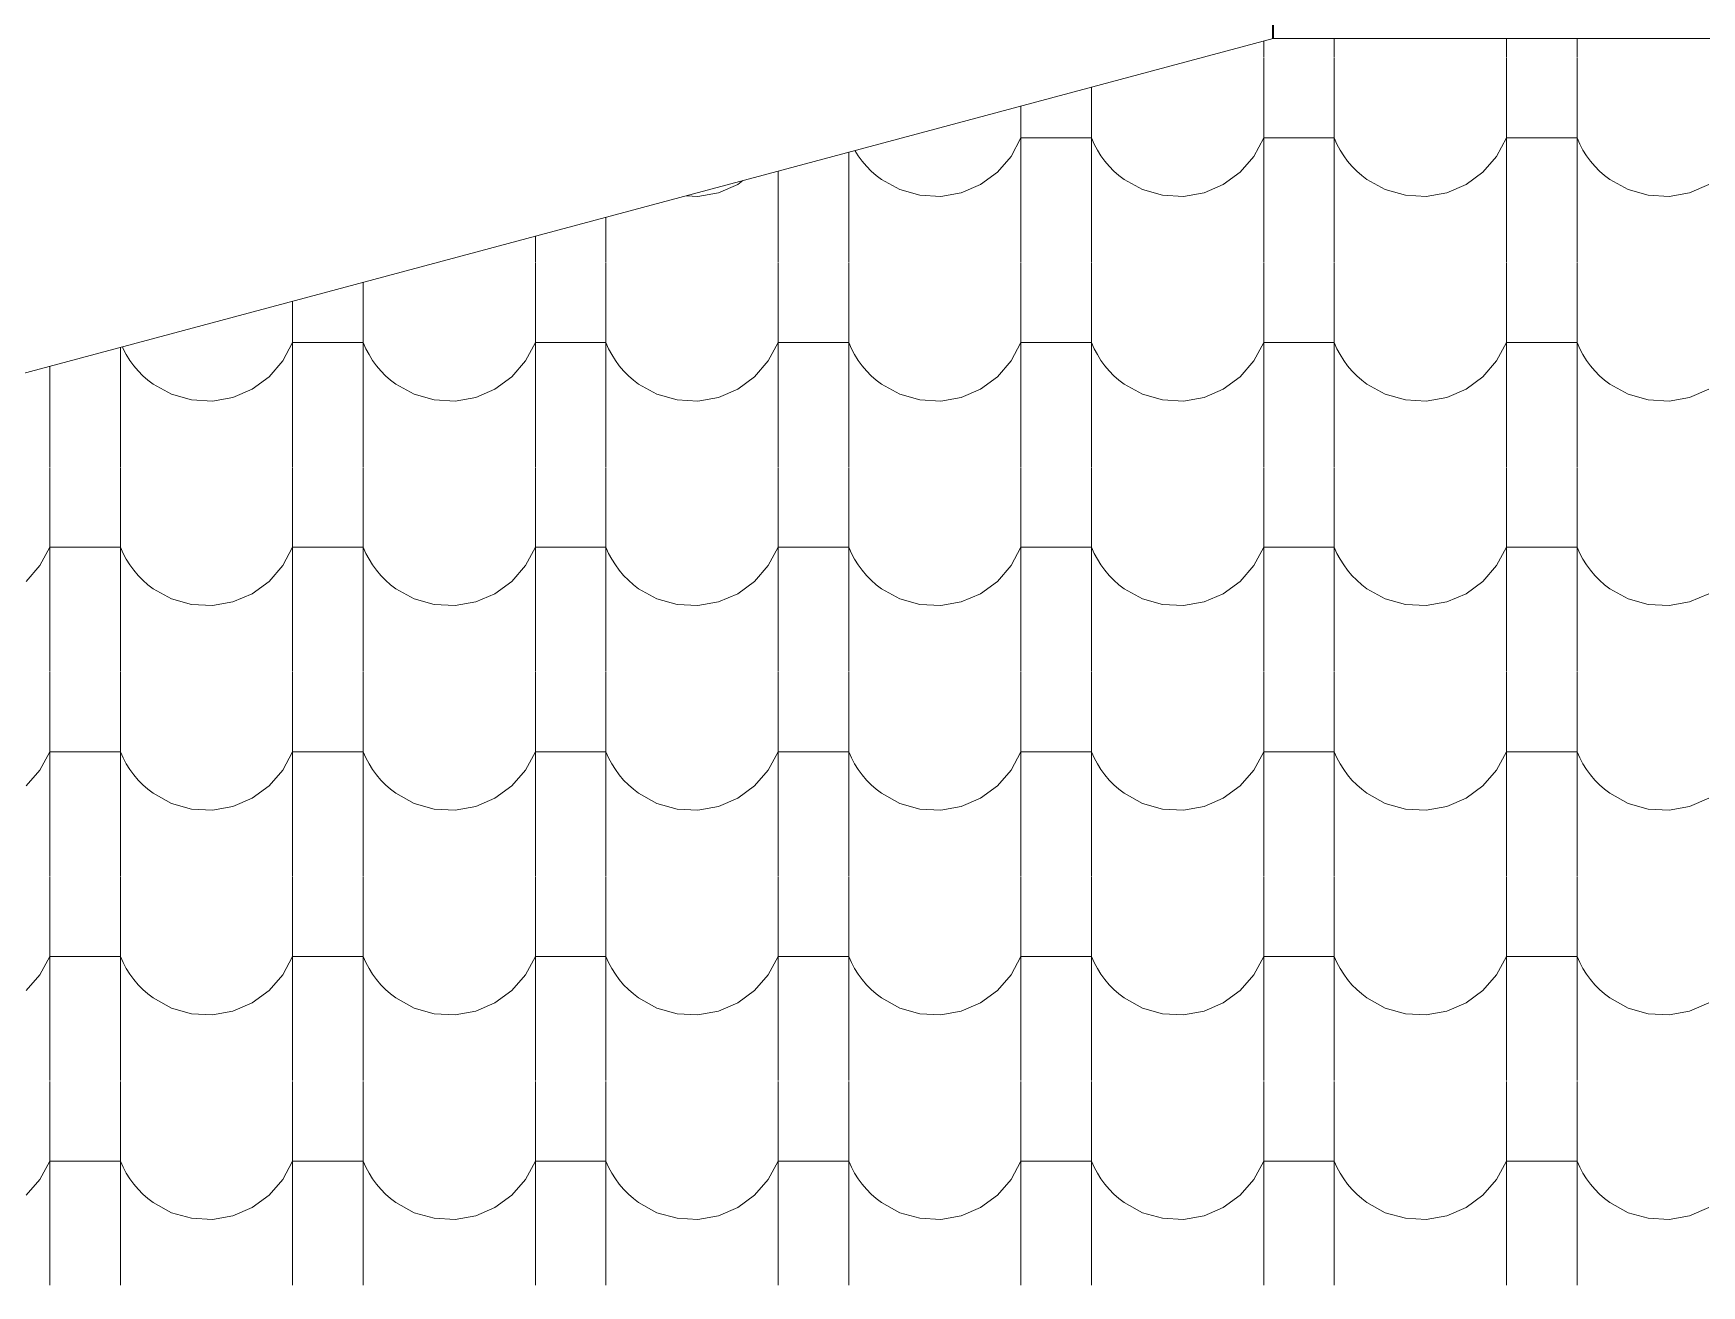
# Model space of a CAD drawing. Header units: millimetres. Extents: x 3554773 to 3850347, y -1853213 to -1653133.
# Drawn here: x 3586654 to 3591239, y -1692736 to -1689296 of the extents above; entities that cross this region are included whole.
import ezdxf

# ---------------------------------------------------------------- set-up
doc = ezdxf.new("R2010")
doc.units = ezdxf.units.MM
doc.header["$MEASUREMENT"] = 0
doc.set_wipeout_variables(frame=1)
doc.linetypes.add('Wipeout_Contour', pattern=[1000, 0, -1000])
doc.layers.add('Shell - Roof', color=7, linetype='Continuous')
doc.layers.add('Shell - Roof_Pen_No__72', color=7, linetype='Continuous', lineweight=20, true_color=0xbf8080)
doc.layers.add('Shell - Roof_Pen_No__92', color=7, linetype='Continuous', lineweight=13, true_color=0xbf8080)

# ---------------------------------------------------------------- blocks, each defined once
blk = doc.blocks.new('*X17', base_point=(2062354.7, -947561.6))
at = {"layer": 'Shell - Roof_Pen_No__72', "linetype": 'Continuous'}
for p, q in [((3675535.7, -1724560.4), (3675535.7, -1724571.6)), ((3675583.7, -1724558.6), (3675583.7, -1724571.6)), ((3675700.7, -1724558.6), (3675700.7, -1724571.6)), ((3675748.7, -1724558.6), (3675748.7, -1724571.6)), ((3675535.7, -1724572.1), (3675535.7, -1724710.6)), ((3675583.7, -1724572.1), (3675583.7, -1724710.6)), ((3675700.7, -1724572.1), (3675700.7, -1724710.6)), ((3675748.7, -1724572.1), (3675748.7, -1724710.6)), ((3675418.7, -1724591.7), (3675418.7, -1724710.6)), ((3675370.7, -1724604.6), (3675370.7, -1724710.6)), ((3675364, -1724638.7), (3675370.7, -1724626.2)), ((3675394.7, -1724626.2), (3675370.7, -1724626.2)), ((3675418.7, -1724626.2), (3675394.7, -1724626.2)), ((3675418.7, -1724626.2), (3675420.5, -1724630.4)), ((3675529, -1724638.7), (3675535.7, -1724626.2)), ((3675559.7, -1724626.2), (3675535.7, -1724626.2)), ((3675583.7, -1724626.2), (3675559.7, -1724626.2)), ((3675583.7, -1724626.2), (3675585.5, -1724630.4)), ((3675694, -1724638.7), (3675700.7, -1724626.2)), ((3675724.7, -1724626.2), (3675700.7, -1724626.2)), ((3675748.7, -1724626.2), (3675724.7, -1724626.2)), ((3675748.7, -1724626.2), (3675750.5, -1724630.4)), ((3675253.7, -1724635.9), (3675253.7, -1724710.6)), ((3675257.9, -1724634.8), (3675260.1, -1724638.3)), ((3675260.1, -1724638.3), (3675262.7, -1724641.9)), ((3675354.7, -1724649.4), (3675364, -1724638.7)), ((3675420.5, -1724630.4), (3675422.7, -1724634.4)), ((3675422.7, -1724634.4), (3675425.1, -1724638.3)), ((3675425.1, -1724638.3), (3675427.7, -1724641.9)), ((3675519.7, -1724649.4), (3675529, -1724638.7)), ((3675585.5, -1724630.4), (3675587.7, -1724634.4)), ((3675587.7, -1724634.4), (3675590.1, -1724638.3)), ((3675590.1, -1724638.3), (3675592.7, -1724641.9)), ((3675684.7, -1724649.4), (3675694, -1724638.7)), ((3675750.5, -1724630.4), (3675752.7, -1724634.4)), ((3675752.7, -1724634.4), (3675755.1, -1724638.3)), ((3675755.1, -1724638.3), (3675757.7, -1724641.9)), ((3675205.7, -1724648.8), (3675205.7, -1724710.6)), ((3675262.7, -1724641.9), (3675265.7, -1724645.4)), ((3675265.7, -1724645.4), (3675268.9, -1724648.7)), ((3675268.9, -1724648.7), (3675272.3, -1724651.7)), ((3675272.3, -1724651.7), (3675275.9, -1724654.4)), ((3675343.2, -1724657.8), (3675354.7, -1724649.4)), ((3675427.7, -1724641.9), (3675430.7, -1724645.4)), ((3675430.7, -1724645.4), (3675433.9, -1724648.7)), ((3675433.9, -1724648.7), (3675437.3, -1724651.7)), ((3675437.3, -1724651.7), (3675440.9, -1724654.4)), ((3675508.2, -1724657.8), (3675519.7, -1724649.4)), ((3675592.7, -1724641.9), (3675595.7, -1724645.4)), ((3675595.7, -1724645.4), (3675598.9, -1724648.7)), ((3675598.9, -1724648.7), (3675602.3, -1724651.7)), ((3675602.3, -1724651.7), (3675605.9, -1724654.4)), ((3675673.2, -1724657.8), (3675684.7, -1724649.4)), ((3675757.7, -1724641.9), (3675760.7, -1724645.4)), ((3675760.7, -1724645.4), (3675763.9, -1724648.7)), ((3675763.9, -1724648.7), (3675767.3, -1724651.7)), ((3675767.3, -1724651.7), (3675770.9, -1724654.4)), ((3675151.2, -1724665.9), (3675165.2, -1724663.4)), ((3675165.2, -1724663.4), (3675178.2, -1724657.8)), ((3675178.2, -1724657.8), (3675181.8, -1724655.2)), ((3675275.9, -1724654.4), (3675288.3, -1724661.3)), ((3675288.3, -1724661.3), (3675302, -1724665.1)), ((3675316.2, -1724665.9), (3675330.2, -1724663.4)), ((3675330.2, -1724663.4), (3675343.2, -1724657.8)), ((3675440.9, -1724654.4), (3675453.3, -1724661.3)), ((3675453.3, -1724661.3), (3675467, -1724665.1)), ((3675481.2, -1724665.9), (3675495.2, -1724663.4)), ((3675495.2, -1724663.4), (3675508.2, -1724657.8)), ((3675605.9, -1724654.4), (3675618.3, -1724661.3)), ((3675618.3, -1724661.3), (3675632, -1724665.1)), ((3675646.2, -1724665.9), (3675660.2, -1724663.4)), ((3675660.2, -1724663.4), (3675673.2, -1724657.8)), ((3675770.9, -1724654.4), (3675783.3, -1724661.3)), ((3675783.3, -1724661.3), (3675797, -1724665.1)), ((3675811.2, -1724665.9), (3675825.2, -1724663.4)), ((3675825.2, -1724663.4), (3675838.2, -1724657.8)), ((3675143.4, -1724665.5), (3675151.2, -1724665.9)), ((3675302, -1724665.1), (3675316.2, -1724665.9)), ((3675467, -1724665.1), (3675481.2, -1724665.9)), ((3675632, -1724665.1), (3675646.2, -1724665.9)), ((3675797, -1724665.1), (3675811.2, -1724665.9)), ((3675088.7, -1724680.1), (3675088.7, -1724710.6)), ((3675040.7, -1724693), (3675040.7, -1724710.6)), ((3675040.7, -1724711.1), (3675040.7, -1724849.6)), ((3675088.7, -1724711.1), (3675088.7, -1724849.6)), ((3675205.7, -1724711.1), (3675205.7, -1724849.6)), ((3675253.7, -1724711.1), (3675253.7, -1724849.6)), ((3675370.7, -1724711.1), (3675370.7, -1724849.6)), ((3675418.7, -1724711.1), (3675418.7, -1724849.6)), ((3675535.7, -1724711.1), (3675535.7, -1724849.6)), ((3675583.7, -1724711.1), (3675583.7, -1724849.6)), ((3675700.7, -1724711.1), (3675700.7, -1724849.6)), ((3675748.7, -1724711.1), (3675748.7, -1724849.6)), ((3674923.7, -1724724.3), (3674923.7, -1724849.6)), ((3674875.7, -1724737.2), (3674875.7, -1724849.6)), ((3674869, -1724777.7), (3674875.7, -1724765.2)), ((3674899.7, -1724765.2), (3674875.7, -1724765.2)), ((3674923.7, -1724765.2), (3674899.7, -1724765.2)), ((3674923.7, -1724765.2), (3674925.5, -1724769.4)), ((3675034, -1724777.7), (3675040.7, -1724765.2)), ((3675064.7, -1724765.2), (3675040.7, -1724765.2)), ((3675088.7, -1724765.2), (3675064.7, -1724765.2)), ((3675088.7, -1724765.2), (3675090.5, -1724769.4)), ((3675199, -1724777.7), (3675205.7, -1724765.2)), ((3675229.7, -1724765.2), (3675205.7, -1724765.2)), ((3675253.7, -1724765.2), (3675229.7, -1724765.2)), ((3675253.7, -1724765.2), (3675255.5, -1724769.4)), ((3675364, -1724777.7), (3675370.7, -1724765.2)), ((3675394.7, -1724765.2), (3675370.7, -1724765.2)), ((3675418.7, -1724765.2), (3675394.7, -1724765.2)), ((3675418.7, -1724765.2), (3675420.5, -1724769.4)), ((3675529, -1724777.7), (3675535.7, -1724765.2)), ((3675559.7, -1724765.2), (3675535.7, -1724765.2)), ((3675583.7, -1724765.2), (3675559.7, -1724765.2)), ((3675583.7, -1724765.2), (3675585.5, -1724769.4)), ((3675694, -1724777.7), (3675700.7, -1724765.2)), ((3675724.7, -1724765.2), (3675700.7, -1724765.2)), ((3675748.7, -1724765.2), (3675724.7, -1724765.2)), ((3675748.7, -1724765.2), (3675750.5, -1724769.4)), ((3674758.7, -1724768.5), (3674758.7, -1724849.6)), ((3674760, -1724768.2), (3674760.5, -1724769.4)), ((3674760.5, -1724769.4), (3674762.7, -1724773.4)), ((3674762.7, -1724773.4), (3674765.1, -1724777.3)), ((3674925.5, -1724769.4), (3674927.7, -1724773.4)), ((3674927.7, -1724773.4), (3674930.1, -1724777.3)), ((3675090.5, -1724769.4), (3675092.7, -1724773.4)), ((3675092.7, -1724773.4), (3675095.1, -1724777.3)), ((3675255.5, -1724769.4), (3675257.7, -1724773.4)), ((3675257.7, -1724773.4), (3675260.1, -1724777.3)), ((3675420.5, -1724769.4), (3675422.7, -1724773.4)), ((3675422.7, -1724773.4), (3675425.1, -1724777.3)), ((3675585.5, -1724769.4), (3675587.7, -1724773.4)), ((3675587.7, -1724773.4), (3675590.1, -1724777.3)), ((3675750.5, -1724769.4), (3675752.7, -1724773.4)), ((3675752.7, -1724773.4), (3675755.1, -1724777.3)), ((3674710.7, -1724781.4), (3674710.7, -1724849.6)), ((3674765.1, -1724777.3), (3674767.7, -1724780.9)), ((3674767.7, -1724780.9), (3674770.7, -1724784.4)), ((3674770.7, -1724784.4), (3674773.9, -1724787.7)), ((3674773.9, -1724787.7), (3674777.3, -1724790.7)), ((3674848.2, -1724796.8), (3674859.7, -1724788.4)), ((3674859.7, -1724788.4), (3674869, -1724777.7)), ((3674930.1, -1724777.3), (3674932.7, -1724780.9)), ((3674932.7, -1724780.9), (3674935.7, -1724784.4)), ((3674935.7, -1724784.4), (3674938.9, -1724787.7)), ((3674938.9, -1724787.7), (3674942.3, -1724790.7)), ((3675013.2, -1724796.8), (3675024.7, -1724788.4)), ((3675024.7, -1724788.4), (3675034, -1724777.7)), ((3675095.1, -1724777.3), (3675097.7, -1724780.9)), ((3675097.7, -1724780.9), (3675100.7, -1724784.4)), ((3675100.7, -1724784.4), (3675103.9, -1724787.7)), ((3675103.9, -1724787.7), (3675107.3, -1724790.7)), ((3675178.2, -1724796.8), (3675189.7, -1724788.4)), ((3675189.7, -1724788.4), (3675199, -1724777.7)), ((3675260.1, -1724777.3), (3675262.7, -1724780.9)), ((3675262.7, -1724780.9), (3675265.7, -1724784.4)), ((3675265.7, -1724784.4), (3675268.9, -1724787.7)), ((3675268.9, -1724787.7), (3675272.3, -1724790.7)), ((3675343.2, -1724796.8), (3675354.7, -1724788.4)), ((3675354.7, -1724788.4), (3675364, -1724777.7)), ((3675425.1, -1724777.3), (3675427.7, -1724780.9)), ((3675427.7, -1724780.9), (3675430.7, -1724784.4)), ((3675430.7, -1724784.4), (3675433.9, -1724787.7)), ((3675433.9, -1724787.7), (3675437.3, -1724790.7)), ((3675508.2, -1724796.8), (3675519.7, -1724788.4)), ((3675519.7, -1724788.4), (3675529, -1724777.7)), ((3675590.1, -1724777.3), (3675592.7, -1724780.9)), ((3675592.7, -1724780.9), (3675595.7, -1724784.4)), ((3675595.7, -1724784.4), (3675598.9, -1724787.7)), ((3675598.9, -1724787.7), (3675602.3, -1724790.7)), ((3675673.2, -1724796.8), (3675684.7, -1724788.4)), ((3675684.7, -1724788.4), (3675694, -1724777.7)), ((3675755.1, -1724777.3), (3675757.7, -1724780.9)), ((3675757.7, -1724780.9), (3675760.7, -1724784.4)), ((3675760.7, -1724784.4), (3675763.9, -1724787.7)), ((3675763.9, -1724787.7), (3675767.3, -1724790.7)), ((3674777.3, -1724790.7), (3674780.9, -1724793.4)), ((3674780.9, -1724793.4), (3674793.3, -1724800.3)), ((3674835.2, -1724802.4), (3674848.2, -1724796.8)), ((3674942.3, -1724790.7), (3674945.9, -1724793.4)), ((3674945.9, -1724793.4), (3674958.3, -1724800.3)), ((3675000.2, -1724802.4), (3675013.2, -1724796.8)), ((3675107.3, -1724790.7), (3675110.9, -1724793.4)), ((3675110.9, -1724793.4), (3675123.3, -1724800.3)), ((3675165.2, -1724802.4), (3675178.2, -1724796.8)), ((3675272.3, -1724790.7), (3675275.9, -1724793.4)), ((3675275.9, -1724793.4), (3675288.3, -1724800.3)), ((3675330.2, -1724802.4), (3675343.2, -1724796.8)), ((3675437.3, -1724790.7), (3675440.9, -1724793.4)), ((3675440.9, -1724793.4), (3675453.3, -1724800.3)), ((3675495.2, -1724802.4), (3675508.2, -1724796.8)), ((3675602.3, -1724790.7), (3675605.9, -1724793.4)), ((3675605.9, -1724793.4), (3675618.3, -1724800.3)), ((3675660.2, -1724802.4), (3675673.2, -1724796.8)), ((3675767.3, -1724790.7), (3675770.9, -1724793.4)), ((3675770.9, -1724793.4), (3675783.3, -1724800.3)), ((3675825.2, -1724802.4), (3675838.2, -1724796.8)), ((3674793.3, -1724800.3), (3674807, -1724804.1)), ((3674807, -1724804.1), (3674821.2, -1724804.9)), ((3674821.2, -1724804.9), (3674835.2, -1724802.4)), ((3674958.3, -1724800.3), (3674972, -1724804.1)), ((3674972, -1724804.1), (3674986.2, -1724804.9)), ((3674986.2, -1724804.9), (3675000.2, -1724802.4)), ((3675123.3, -1724800.3), (3675137, -1724804.1)), ((3675137, -1724804.1), (3675151.2, -1724804.9)), ((3675151.2, -1724804.9), (3675165.2, -1724802.4)), ((3675288.3, -1724800.3), (3675302, -1724804.1)), ((3675302, -1724804.1), (3675316.2, -1724804.9)), ((3675316.2, -1724804.9), (3675330.2, -1724802.4)), ((3675453.3, -1724800.3), (3675467, -1724804.1)), ((3675467, -1724804.1), (3675481.2, -1724804.9)), ((3675481.2, -1724804.9), (3675495.2, -1724802.4)), ((3675618.3, -1724800.3), (3675632, -1724804.1)), ((3675632, -1724804.1), (3675646.2, -1724804.9)), ((3675646.2, -1724804.9), (3675660.2, -1724802.4)), ((3675783.3, -1724800.3), (3675797, -1724804.1)), ((3675797, -1724804.1), (3675811.2, -1724804.9)), ((3675811.2, -1724804.9), (3675825.2, -1724802.4)), ((3674710.7, -1724850.1), (3674710.7, -1724988.6)), ((3674758.7, -1724850.1), (3674758.7, -1724988.6)), ((3674875.7, -1724850.1), (3674875.7, -1724988.6)), ((3674923.7, -1724850.1), (3674923.7, -1724988.6)), ((3675040.7, -1724850.1), (3675040.7, -1724988.6)), ((3675088.7, -1724850.1), (3675088.7, -1724988.6)), ((3675205.7, -1724850.1), (3675205.7, -1724988.6)), ((3675253.7, -1724850.1), (3675253.7, -1724988.6)), ((3675370.7, -1724850.1), (3675370.7, -1724988.6)), ((3675418.7, -1724850.1), (3675418.7, -1724988.6)), ((3675535.7, -1724850.1), (3675535.7, -1724988.6)), ((3675583.7, -1724850.1), (3675583.7, -1724988.6)), ((3675700.7, -1724850.1), (3675700.7, -1724988.6)), ((3675748.7, -1724850.1), (3675748.7, -1724988.6)), ((3674704, -1724916.7), (3674710.7, -1724904.2)), ((3674734.7, -1724904.2), (3674710.7, -1724904.2)), ((3674758.7, -1724904.2), (3674734.7, -1724904.2)), ((3674758.7, -1724904.2), (3674760.5, -1724908.4)), ((3674760.5, -1724908.4), (3674762.7, -1724912.4)), ((3674762.7, -1724912.4), (3674765.1, -1724916.3)), ((3674869, -1724916.7), (3674875.7, -1724904.2)), ((3674899.7, -1724904.2), (3674875.7, -1724904.2)), ((3674923.7, -1724904.2), (3674899.7, -1724904.2)), ((3674923.7, -1724904.2), (3674925.5, -1724908.4)), ((3674925.5, -1724908.4), (3674927.7, -1724912.4)), ((3674927.7, -1724912.4), (3674930.1, -1724916.3)), ((3675034, -1724916.7), (3675040.7, -1724904.2)), ((3675064.7, -1724904.2), (3675040.7, -1724904.2)), ((3675088.7, -1724904.2), (3675064.7, -1724904.2)), ((3675088.7, -1724904.2), (3675090.5, -1724908.4)), ((3675090.5, -1724908.4), (3675092.7, -1724912.4)), ((3675092.7, -1724912.4), (3675095.1, -1724916.3)), ((3675199, -1724916.7), (3675205.7, -1724904.2)), ((3675229.7, -1724904.2), (3675205.7, -1724904.2)), ((3675253.7, -1724904.2), (3675229.7, -1724904.2)), ((3675253.7, -1724904.2), (3675255.5, -1724908.4)), ((3675255.5, -1724908.4), (3675257.7, -1724912.4)), ((3675257.7, -1724912.4), (3675260.1, -1724916.3)), ((3675364, -1724916.7), (3675370.7, -1724904.2)), ((3675394.7, -1724904.2), (3675370.7, -1724904.2)), ((3675418.7, -1724904.2), (3675394.7, -1724904.2)), ((3675418.7, -1724904.2), (3675420.5, -1724908.4)), ((3675420.5, -1724908.4), (3675422.7, -1724912.4)), ((3675422.7, -1724912.4), (3675425.1, -1724916.3)), ((3675529, -1724916.7), (3675535.7, -1724904.2)), ((3675559.7, -1724904.2), (3675535.7, -1724904.2)), ((3675583.7, -1724904.2), (3675559.7, -1724904.2)), ((3675583.7, -1724904.2), (3675585.5, -1724908.4)), ((3675585.5, -1724908.4), (3675587.7, -1724912.4)), ((3675587.7, -1724912.4), (3675590.1, -1724916.3)), ((3675694, -1724916.7), (3675700.7, -1724904.2)), ((3675724.7, -1724904.2), (3675700.7, -1724904.2)), ((3675748.7, -1724904.2), (3675724.7, -1724904.2)), ((3675748.7, -1724904.2), (3675750.5, -1724908.4)), ((3675750.5, -1724908.4), (3675752.7, -1724912.4)), ((3675752.7, -1724912.4), (3675755.1, -1724916.3)), ((3674694.7, -1724927.4), (3674704, -1724916.7)), ((3674765.1, -1724916.3), (3674767.7, -1724919.9)), ((3674767.7, -1724919.9), (3674770.7, -1724923.4)), ((3674770.7, -1724923.4), (3674773.9, -1724926.7)), ((3674859.7, -1724927.4), (3674869, -1724916.7)), ((3674930.1, -1724916.3), (3674932.7, -1724919.9)), ((3674932.7, -1724919.9), (3674935.7, -1724923.4)), ((3674935.7, -1724923.4), (3674938.9, -1724926.7)), ((3675024.7, -1724927.4), (3675034, -1724916.7)), ((3675095.1, -1724916.3), (3675097.7, -1724919.9)), ((3675097.7, -1724919.9), (3675100.7, -1724923.4)), ((3675100.7, -1724923.4), (3675103.9, -1724926.7)), ((3675189.7, -1724927.4), (3675199, -1724916.7)), ((3675260.1, -1724916.3), (3675262.7, -1724919.9)), ((3675262.7, -1724919.9), (3675265.7, -1724923.4)), ((3675265.7, -1724923.4), (3675268.9, -1724926.7)), ((3675354.7, -1724927.4), (3675364, -1724916.7)), ((3675425.1, -1724916.3), (3675427.7, -1724919.9)), ((3675427.7, -1724919.9), (3675430.7, -1724923.4)), ((3675430.7, -1724923.4), (3675433.9, -1724926.7)), ((3675519.7, -1724927.4), (3675529, -1724916.7)), ((3675590.1, -1724916.3), (3675592.7, -1724919.9)), ((3675592.7, -1724919.9), (3675595.7, -1724923.4)), ((3675595.7, -1724923.4), (3675598.9, -1724926.7)), ((3675684.7, -1724927.4), (3675694, -1724916.7)), ((3675755.1, -1724916.3), (3675757.7, -1724919.9)), ((3675757.7, -1724919.9), (3675760.7, -1724923.4)), ((3675760.7, -1724923.4), (3675763.9, -1724926.7)), ((3674773.9, -1724926.7), (3674777.3, -1724929.7)), ((3674777.3, -1724929.7), (3674780.9, -1724932.4)), ((3674780.9, -1724932.4), (3674793.3, -1724939.3)), ((3674835.2, -1724941.4), (3674848.2, -1724935.8)), ((3674848.2, -1724935.8), (3674859.7, -1724927.4)), ((3674938.9, -1724926.7), (3674942.3, -1724929.7)), ((3674942.3, -1724929.7), (3674945.9, -1724932.4)), ((3674945.9, -1724932.4), (3674958.3, -1724939.3)), ((3675000.2, -1724941.4), (3675013.2, -1724935.8)), ((3675013.2, -1724935.8), (3675024.7, -1724927.4)), ((3675103.9, -1724926.7), (3675107.3, -1724929.7)), ((3675107.3, -1724929.7), (3675110.9, -1724932.4)), ((3675110.9, -1724932.4), (3675123.3, -1724939.3)), ((3675165.2, -1724941.4), (3675178.2, -1724935.8)), ((3675178.2, -1724935.8), (3675189.7, -1724927.4)), ((3675268.9, -1724926.7), (3675272.3, -1724929.7)), ((3675272.3, -1724929.7), (3675275.9, -1724932.4)), ((3675275.9, -1724932.4), (3675288.3, -1724939.3)), ((3675330.2, -1724941.4), (3675343.2, -1724935.8)), ((3675343.2, -1724935.8), (3675354.7, -1724927.4)), ((3675433.9, -1724926.7), (3675437.3, -1724929.7)), ((3675437.3, -1724929.7), (3675440.9, -1724932.4)), ((3675440.9, -1724932.4), (3675453.3, -1724939.3)), ((3675495.2, -1724941.4), (3675508.2, -1724935.8)), ((3675508.2, -1724935.8), (3675519.7, -1724927.4)), ((3675598.9, -1724926.7), (3675602.3, -1724929.7)), ((3675602.3, -1724929.7), (3675605.9, -1724932.4)), ((3675605.9, -1724932.4), (3675618.3, -1724939.3)), ((3675660.2, -1724941.4), (3675673.2, -1724935.8)), ((3675673.2, -1724935.8), (3675684.7, -1724927.4)), ((3675763.9, -1724926.7), (3675767.3, -1724929.7)), ((3675767.3, -1724929.7), (3675770.9, -1724932.4)), ((3675770.9, -1724932.4), (3675783.3, -1724939.3)), ((3675825.2, -1724941.4), (3675838.2, -1724935.8)), ((3674793.3, -1724939.3), (3674807, -1724943.1)), ((3674807, -1724943.1), (3674821.2, -1724943.9)), ((3674821.2, -1724943.9), (3674835.2, -1724941.4)), ((3674958.3, -1724939.3), (3674972, -1724943.1)), ((3674972, -1724943.1), (3674986.2, -1724943.9)), ((3674986.2, -1724943.9), (3675000.2, -1724941.4)), ((3675123.3, -1724939.3), (3675137, -1724943.1)), ((3675137, -1724943.1), (3675151.2, -1724943.9)), ((3675151.2, -1724943.9), (3675165.2, -1724941.4)), ((3675288.3, -1724939.3), (3675302, -1724943.1)), ((3675302, -1724943.1), (3675316.2, -1724943.9)), ((3675316.2, -1724943.9), (3675330.2, -1724941.4)), ((3675453.3, -1724939.3), (3675467, -1724943.1)), ((3675467, -1724943.1), (3675481.2, -1724943.9)), ((3675481.2, -1724943.9), (3675495.2, -1724941.4)), ((3675618.3, -1724939.3), (3675632, -1724943.1)), ((3675632, -1724943.1), (3675646.2, -1724943.9)), ((3675646.2, -1724943.9), (3675660.2, -1724941.4)), ((3675783.3, -1724939.3), (3675797, -1724943.1)), ((3675797, -1724943.1), (3675811.2, -1724943.9)), ((3675811.2, -1724943.9), (3675825.2, -1724941.4)), ((3674710.7, -1724989.1), (3674710.7, -1725127.6)), ((3674758.7, -1724989.1), (3674758.7, -1725127.6)), ((3674875.7, -1724989.1), (3674875.7, -1725127.6)), ((3674923.7, -1724989.1), (3674923.7, -1725127.6)), ((3675040.7, -1724989.1), (3675040.7, -1725127.6)), ((3675088.7, -1724989.1), (3675088.7, -1725127.6)), ((3675205.7, -1724989.1), (3675205.7, -1725127.6)), ((3675253.7, -1724989.1), (3675253.7, -1725127.6)), ((3675370.7, -1724989.1), (3675370.7, -1725127.6)), ((3675418.7, -1724989.1), (3675418.7, -1725127.6)), ((3675535.7, -1724989.1), (3675535.7, -1725127.6)), ((3675583.7, -1724989.1), (3675583.7, -1725127.6)), ((3675700.7, -1724989.1), (3675700.7, -1725127.6)), ((3675748.7, -1724989.1), (3675748.7, -1725127.6)), ((3674704, -1725055.7), (3674710.7, -1725043.2)), ((3674734.7, -1725043.2), (3674710.7, -1725043.2)), ((3674758.7, -1725043.2), (3674734.7, -1725043.2)), ((3674758.7, -1725043.2), (3674760.5, -1725047.4)), ((3674760.5, -1725047.4), (3674762.7, -1725051.4)), ((3674869, -1725055.7), (3674875.7, -1725043.2)), ((3674899.7, -1725043.2), (3674875.7, -1725043.2)), ((3674923.7, -1725043.2), (3674899.7, -1725043.2)), ((3674923.7, -1725043.2), (3674925.5, -1725047.4)), ((3674925.5, -1725047.4), (3674927.7, -1725051.4)), ((3675034, -1725055.7), (3675040.7, -1725043.2)), ((3675064.7, -1725043.2), (3675040.7, -1725043.2)), ((3675088.7, -1725043.2), (3675064.7, -1725043.2)), ((3675088.7, -1725043.2), (3675090.5, -1725047.4)), ((3675090.5, -1725047.4), (3675092.7, -1725051.4)), ((3675199, -1725055.7), (3675205.7, -1725043.2)), ((3675229.7, -1725043.2), (3675205.7, -1725043.2)), ((3675253.7, -1725043.2), (3675229.7, -1725043.2)), ((3675253.7, -1725043.2), (3675255.5, -1725047.4)), ((3675255.5, -1725047.4), (3675257.7, -1725051.4)), ((3675364, -1725055.7), (3675370.7, -1725043.2)), ((3675394.7, -1725043.2), (3675370.7, -1725043.2)), ((3675418.7, -1725043.2), (3675394.7, -1725043.2)), ((3675418.7, -1725043.2), (3675420.5, -1725047.4)), ((3675420.5, -1725047.4), (3675422.7, -1725051.4)), ((3675529, -1725055.7), (3675535.7, -1725043.2)), ((3675559.7, -1725043.2), (3675535.7, -1725043.2)), ((3675583.7, -1725043.2), (3675559.7, -1725043.2)), ((3675583.7, -1725043.2), (3675585.5, -1725047.4)), ((3675585.5, -1725047.4), (3675587.7, -1725051.4)), ((3675694, -1725055.7), (3675700.7, -1725043.2)), ((3675724.7, -1725043.2), (3675700.7, -1725043.2)), ((3675748.7, -1725043.2), (3675724.7, -1725043.2)), ((3675748.7, -1725043.2), (3675750.5, -1725047.4)), ((3675750.5, -1725047.4), (3675752.7, -1725051.4)), ((3674694.7, -1725066.4), (3674704, -1725055.7)), ((3674762.7, -1725051.4), (3674765.1, -1725055.3)), ((3674765.1, -1725055.3), (3674767.7, -1725058.9)), ((3674767.7, -1725058.9), (3674770.7, -1725062.4)), ((3674859.7, -1725066.4), (3674869, -1725055.7)), ((3674927.7, -1725051.4), (3674930.1, -1725055.3)), ((3674930.1, -1725055.3), (3674932.7, -1725058.9)), ((3674932.7, -1725058.9), (3674935.7, -1725062.4)), ((3675024.7, -1725066.4), (3675034, -1725055.7)), ((3675092.7, -1725051.4), (3675095.1, -1725055.3)), ((3675095.1, -1725055.3), (3675097.7, -1725058.9)), ((3675097.7, -1725058.9), (3675100.7, -1725062.4)), ((3675189.7, -1725066.4), (3675199, -1725055.7)), ((3675257.7, -1725051.4), (3675260.1, -1725055.3)), ((3675260.1, -1725055.3), (3675262.7, -1725058.9)), ((3675262.7, -1725058.9), (3675265.7, -1725062.4)), ((3675354.7, -1725066.4), (3675364, -1725055.7)), ((3675422.7, -1725051.4), (3675425.1, -1725055.3)), ((3675425.1, -1725055.3), (3675427.7, -1725058.9)), ((3675427.7, -1725058.9), (3675430.7, -1725062.4)), ((3675519.7, -1725066.4), (3675529, -1725055.7)), ((3675587.7, -1725051.4), (3675590.1, -1725055.3)), ((3675590.1, -1725055.3), (3675592.7, -1725058.9)), ((3675592.7, -1725058.9), (3675595.7, -1725062.4)), ((3675684.7, -1725066.4), (3675694, -1725055.7)), ((3675752.7, -1725051.4), (3675755.1, -1725055.3)), ((3675755.1, -1725055.3), (3675757.7, -1725058.9)), ((3675757.7, -1725058.9), (3675760.7, -1725062.4)), ((3674770.7, -1725062.4), (3674773.9, -1725065.7)), ((3674773.9, -1725065.7), (3674777.3, -1725068.7)), ((3674777.3, -1725068.7), (3674780.9, -1725071.4)), ((3674780.9, -1725071.4), (3674793.3, -1725078.3)), ((3674848.2, -1725074.8), (3674859.7, -1725066.4)), ((3674935.7, -1725062.4), (3674938.9, -1725065.7)), ((3674938.9, -1725065.7), (3674942.3, -1725068.7)), ((3674942.3, -1725068.7), (3674945.9, -1725071.4)), ((3674945.9, -1725071.4), (3674958.3, -1725078.3)), ((3675013.2, -1725074.8), (3675024.7, -1725066.4)), ((3675100.7, -1725062.4), (3675103.9, -1725065.7)), ((3675103.9, -1725065.7), (3675107.3, -1725068.7)), ((3675107.3, -1725068.7), (3675110.9, -1725071.4)), ((3675110.9, -1725071.4), (3675123.3, -1725078.3)), ((3675178.2, -1725074.8), (3675189.7, -1725066.4)), ((3675265.7, -1725062.4), (3675268.9, -1725065.7)), ((3675268.9, -1725065.7), (3675272.3, -1725068.7)), ((3675272.3, -1725068.7), (3675275.9, -1725071.4)), ((3675275.9, -1725071.4), (3675288.3, -1725078.3)), ((3675343.2, -1725074.8), (3675354.7, -1725066.4)), ((3675430.7, -1725062.4), (3675433.9, -1725065.7)), ((3675433.9, -1725065.7), (3675437.3, -1725068.7)), ((3675437.3, -1725068.7), (3675440.9, -1725071.4)), ((3675440.9, -1725071.4), (3675453.3, -1725078.3)), ((3675508.2, -1725074.8), (3675519.7, -1725066.4)), ((3675595.7, -1725062.4), (3675598.9, -1725065.7)), ((3675598.9, -1725065.7), (3675602.3, -1725068.7)), ((3675602.3, -1725068.7), (3675605.9, -1725071.4)), ((3675605.9, -1725071.4), (3675618.3, -1725078.3)), ((3675673.2, -1725074.8), (3675684.7, -1725066.4)), ((3675760.7, -1725062.4), (3675763.9, -1725065.7)), ((3675763.9, -1725065.7), (3675767.3, -1725068.7)), ((3675767.3, -1725068.7), (3675770.9, -1725071.4)), ((3675770.9, -1725071.4), (3675783.3, -1725078.3)), ((3674793.3, -1725078.3), (3674807, -1725082.1)), ((3674807, -1725082.1), (3674821.2, -1725082.9)), ((3674821.2, -1725082.9), (3674835.2, -1725080.4)), ((3674835.2, -1725080.4), (3674848.2, -1725074.8)), ((3674958.3, -1725078.3), (3674972, -1725082.1)), ((3674972, -1725082.1), (3674986.2, -1725082.9)), ((3674986.2, -1725082.9), (3675000.2, -1725080.4)), ((3675000.2, -1725080.4), (3675013.2, -1725074.8)), ((3675123.3, -1725078.3), (3675137, -1725082.1)), ((3675137, -1725082.1), (3675151.2, -1725082.9)), ((3675151.2, -1725082.9), (3675165.2, -1725080.4)), ((3675165.2, -1725080.4), (3675178.2, -1725074.8)), ((3675288.3, -1725078.3), (3675302, -1725082.1)), ((3675302, -1725082.1), (3675316.2, -1725082.9)), ((3675316.2, -1725082.9), (3675330.2, -1725080.4)), ((3675330.2, -1725080.4), (3675343.2, -1725074.8)), ((3675453.3, -1725078.3), (3675467, -1725082.1)), ((3675467, -1725082.1), (3675481.2, -1725082.9)), ((3675481.2, -1725082.9), (3675495.2, -1725080.4)), ((3675495.2, -1725080.4), (3675508.2, -1725074.8)), ((3675618.3, -1725078.3), (3675632, -1725082.1)), ((3675632, -1725082.1), (3675646.2, -1725082.9)), ((3675646.2, -1725082.9), (3675660.2, -1725080.4)), ((3675660.2, -1725080.4), (3675673.2, -1725074.8)), ((3675783.3, -1725078.3), (3675797, -1725082.1)), ((3675797, -1725082.1), (3675811.2, -1725082.9)), ((3675811.2, -1725082.9), (3675825.2, -1725080.4)), ((3675825.2, -1725080.4), (3675838.2, -1725074.8)), ((3674710.7, -1725128.1), (3674710.7, -1725266.6)), ((3674758.7, -1725128.1), (3674758.7, -1725266.6)), ((3674875.7, -1725128.1), (3674875.7, -1725266.6)), ((3674923.7, -1725128.1), (3674923.7, -1725266.6)), ((3675040.7, -1725128.1), (3675040.7, -1725266.6)), ((3675088.7, -1725128.1), (3675088.7, -1725266.6)), ((3675205.7, -1725128.1), (3675205.7, -1725266.6)), ((3675253.7, -1725128.1), (3675253.7, -1725266.6)), ((3675370.7, -1725128.1), (3675370.7, -1725266.6)), ((3675418.7, -1725128.1), (3675418.7, -1725266.6)), ((3675535.7, -1725128.1), (3675535.7, -1725266.6)), ((3675583.7, -1725128.1), (3675583.7, -1725266.6)), ((3675700.7, -1725128.1), (3675700.7, -1725266.6)), ((3675748.7, -1725128.1), (3675748.7, -1725266.6)), ((3674704, -1725194.7), (3674710.7, -1725182.2)), ((3674734.7, -1725182.2), (3674710.7, -1725182.2)), ((3674758.7, -1725182.2), (3674734.7, -1725182.2)), ((3674758.7, -1725182.2), (3674760.5, -1725186.4)), ((3674869, -1725194.7), (3674875.7, -1725182.2)), ((3674899.7, -1725182.2), (3674875.7, -1725182.2)), ((3674923.7, -1725182.2), (3674899.7, -1725182.2)), ((3674923.7, -1725182.2), (3674925.5, -1725186.4)), ((3675034, -1725194.7), (3675040.7, -1725182.2)), ((3675064.7, -1725182.2), (3675040.7, -1725182.2)), ((3675088.7, -1725182.2), (3675064.7, -1725182.2)), ((3675088.7, -1725182.2), (3675090.5, -1725186.4)), ((3675199, -1725194.7), (3675205.7, -1725182.2)), ((3675229.7, -1725182.2), (3675205.7, -1725182.2)), ((3675253.7, -1725182.2), (3675229.7, -1725182.2)), ((3675253.7, -1725182.2), (3675255.5, -1725186.4)), ((3675364, -1725194.7), (3675370.7, -1725182.2)), ((3675394.7, -1725182.2), (3675370.7, -1725182.2)), ((3675418.7, -1725182.2), (3675394.7, -1725182.2)), ((3675418.7, -1725182.2), (3675420.5, -1725186.4)), ((3675529, -1725194.7), (3675535.7, -1725182.2)), ((3675559.7, -1725182.2), (3675535.7, -1725182.2)), ((3675583.7, -1725182.2), (3675559.7, -1725182.2)), ((3675583.7, -1725182.2), (3675585.5, -1725186.4)), ((3675694, -1725194.7), (3675700.7, -1725182.2)), ((3675724.7, -1725182.2), (3675700.7, -1725182.2)), ((3675748.7, -1725182.2), (3675724.7, -1725182.2)), ((3675748.7, -1725182.2), (3675750.5, -1725186.4)), ((3674694.7, -1725205.4), (3674704, -1725194.7)), ((3674760.5, -1725186.4), (3674762.7, -1725190.4)), ((3674762.7, -1725190.4), (3674765.1, -1725194.3)), ((3674765.1, -1725194.3), (3674767.7, -1725197.9)), ((3674859.7, -1725205.4), (3674869, -1725194.7)), ((3674925.5, -1725186.4), (3674927.7, -1725190.4)), ((3674927.7, -1725190.4), (3674930.1, -1725194.3)), ((3674930.1, -1725194.3), (3674932.7, -1725197.9)), ((3675024.7, -1725205.4), (3675034, -1725194.7)), ((3675090.5, -1725186.4), (3675092.7, -1725190.4)), ((3675092.7, -1725190.4), (3675095.1, -1725194.3)), ((3675095.1, -1725194.3), (3675097.7, -1725197.9)), ((3675189.7, -1725205.4), (3675199, -1725194.7)), ((3675255.5, -1725186.4), (3675257.7, -1725190.4)), ((3675257.7, -1725190.4), (3675260.1, -1725194.3)), ((3675260.1, -1725194.3), (3675262.7, -1725197.9)), ((3675354.7, -1725205.4), (3675364, -1725194.7)), ((3675420.5, -1725186.4), (3675422.7, -1725190.4)), ((3675422.7, -1725190.4), (3675425.1, -1725194.3)), ((3675425.1, -1725194.3), (3675427.7, -1725197.9)), ((3675519.7, -1725205.4), (3675529, -1725194.7)), ((3675585.5, -1725186.4), (3675587.7, -1725190.4)), ((3675587.7, -1725190.4), (3675590.1, -1725194.3)), ((3675590.1, -1725194.3), (3675592.7, -1725197.9)), ((3675684.7, -1725205.4), (3675694, -1725194.7)), ((3675750.5, -1725186.4), (3675752.7, -1725190.4)), ((3675752.7, -1725190.4), (3675755.1, -1725194.3)), ((3675755.1, -1725194.3), (3675757.7, -1725197.9)), ((3674767.7, -1725197.9), (3674770.7, -1725201.4)), ((3674770.7, -1725201.4), (3674773.9, -1725204.7)), ((3674773.9, -1725204.7), (3674777.3, -1725207.7)), ((3674777.3, -1725207.7), (3674780.9, -1725210.4)), ((3674848.2, -1725213.8), (3674859.7, -1725205.4)), ((3674932.7, -1725197.9), (3674935.7, -1725201.4)), ((3674935.7, -1725201.4), (3674938.9, -1725204.7)), ((3674938.9, -1725204.7), (3674942.3, -1725207.7)), ((3674942.3, -1725207.7), (3674945.9, -1725210.4)), ((3675013.2, -1725213.8), (3675024.7, -1725205.4)), ((3675097.7, -1725197.9), (3675100.7, -1725201.4)), ((3675100.7, -1725201.4), (3675103.9, -1725204.7)), ((3675103.9, -1725204.7), (3675107.3, -1725207.7)), ((3675107.3, -1725207.7), (3675110.9, -1725210.4)), ((3675178.2, -1725213.8), (3675189.7, -1725205.4)), ((3675262.7, -1725197.9), (3675265.7, -1725201.4)), ((3675265.7, -1725201.4), (3675268.9, -1725204.7)), ((3675268.9, -1725204.7), (3675272.3, -1725207.7)), ((3675272.3, -1725207.7), (3675275.9, -1725210.4)), ((3675343.2, -1725213.8), (3675354.7, -1725205.4)), ((3675427.7, -1725197.9), (3675430.7, -1725201.4)), ((3675430.7, -1725201.4), (3675433.9, -1725204.7)), ((3675433.9, -1725204.7), (3675437.3, -1725207.7)), ((3675437.3, -1725207.7), (3675440.9, -1725210.4)), ((3675508.2, -1725213.8), (3675519.7, -1725205.4)), ((3675592.7, -1725197.9), (3675595.7, -1725201.4)), ((3675595.7, -1725201.4), (3675598.9, -1725204.7)), ((3675598.9, -1725204.7), (3675602.3, -1725207.7)), ((3675602.3, -1725207.7), (3675605.9, -1725210.4)), ((3675673.2, -1725213.8), (3675684.7, -1725205.4)), ((3675757.7, -1725197.9), (3675760.7, -1725201.4)), ((3675760.7, -1725201.4), (3675763.9, -1725204.7)), ((3675763.9, -1725204.7), (3675767.3, -1725207.7)), ((3675767.3, -1725207.7), (3675770.9, -1725210.4)), ((3674780.9, -1725210.4), (3674793.3, -1725217.3)), ((3674793.3, -1725217.3), (3674807, -1725221.1)), ((3674821.2, -1725221.9), (3674835.2, -1725219.4)), ((3674835.2, -1725219.4), (3674848.2, -1725213.8)), ((3674945.9, -1725210.4), (3674958.3, -1725217.3)), ((3674958.3, -1725217.3), (3674972, -1725221.1)), ((3674986.2, -1725221.9), (3675000.2, -1725219.4)), ((3675000.2, -1725219.4), (3675013.2, -1725213.8)), ((3675110.9, -1725210.4), (3675123.3, -1725217.3)), ((3675123.3, -1725217.3), (3675137, -1725221.1)), ((3675151.2, -1725221.9), (3675165.2, -1725219.4)), ((3675165.2, -1725219.4), (3675178.2, -1725213.8)), ((3675275.9, -1725210.4), (3675288.3, -1725217.3)), ((3675288.3, -1725217.3), (3675302, -1725221.1)), ((3675316.2, -1725221.9), (3675330.2, -1725219.4)), ((3675330.2, -1725219.4), (3675343.2, -1725213.8)), ((3675440.9, -1725210.4), (3675453.3, -1725217.3)), ((3675453.3, -1725217.3), (3675467, -1725221.1)), ((3675481.2, -1725221.9), (3675495.2, -1725219.4)), ((3675495.2, -1725219.4), (3675508.2, -1725213.8)), ((3675605.9, -1725210.4), (3675618.3, -1725217.3)), ((3675618.3, -1725217.3), (3675632, -1725221.1)), ((3675646.2, -1725221.9), (3675660.2, -1725219.4)), ((3675660.2, -1725219.4), (3675673.2, -1725213.8)), ((3675770.9, -1725210.4), (3675783.3, -1725217.3)), ((3675783.3, -1725217.3), (3675797, -1725221.1)), ((3675811.2, -1725221.9), (3675825.2, -1725219.4)), ((3675825.2, -1725219.4), (3675838.2, -1725213.8)), ((3674807, -1725221.1), (3674821.2, -1725221.9)), ((3674972, -1725221.1), (3674986.2, -1725221.9)), ((3675137, -1725221.1), (3675151.2, -1725221.9)), ((3675302, -1725221.1), (3675316.2, -1725221.9)), ((3675467, -1725221.1), (3675481.2, -1725221.9)), ((3675632, -1725221.1), (3675646.2, -1725221.9)), ((3675797, -1725221.1), (3675811.2, -1725221.9)), ((3674710.7, -1725267.1), (3674710.7, -1725405.6)), ((3674758.7, -1725267.1), (3674758.7, -1725405.6)), ((3674875.7, -1725267.1), (3674875.7, -1725405.6)), ((3674923.7, -1725267.1), (3674923.7, -1725405.6)), ((3675040.7, -1725267.1), (3675040.7, -1725405.6)), ((3675088.7, -1725267.1), (3675088.7, -1725405.6)), ((3675205.7, -1725267.1), (3675205.7, -1725405.6)), ((3675253.7, -1725267.1), (3675253.7, -1725405.6)), ((3675370.7, -1725267.1), (3675370.7, -1725405.6)), ((3675418.7, -1725267.1), (3675418.7, -1725405.6)), ((3675535.7, -1725267.1), (3675535.7, -1725405.6)), ((3675583.7, -1725267.1), (3675583.7, -1725405.6)), ((3675700.7, -1725267.1), (3675700.7, -1725405.6)), ((3675748.7, -1725267.1), (3675748.7, -1725405.6)), ((3674704, -1725333.7), (3674710.7, -1725321.2)), ((3674734.7, -1725321.2), (3674710.7, -1725321.2)), ((3674758.7, -1725321.2), (3674734.7, -1725321.2)), ((3674758.7, -1725321.2), (3674760.5, -1725325.4)), ((3674869, -1725333.7), (3674875.7, -1725321.2)), ((3674899.7, -1725321.2), (3674875.7, -1725321.2)), ((3674923.7, -1725321.2), (3674899.7, -1725321.2)), ((3674923.7, -1725321.2), (3674925.5, -1725325.4)), ((3675034, -1725333.7), (3675040.7, -1725321.2)), ((3675064.7, -1725321.2), (3675040.7, -1725321.2)), ((3675088.7, -1725321.2), (3675064.7, -1725321.2)), ((3675088.7, -1725321.2), (3675090.5, -1725325.4)), ((3675199, -1725333.7), (3675205.7, -1725321.2)), ((3675229.7, -1725321.2), (3675205.7, -1725321.2)), ((3675253.7, -1725321.2), (3675229.7, -1725321.2)), ((3675253.7, -1725321.2), (3675255.5, -1725325.4)), ((3675364, -1725333.7), (3675370.7, -1725321.2)), ((3675394.7, -1725321.2), (3675370.7, -1725321.2)), ((3675418.7, -1725321.2), (3675394.7, -1725321.2)), ((3675418.7, -1725321.2), (3675420.5, -1725325.4)), ((3675529, -1725333.7), (3675535.7, -1725321.2)), ((3675559.7, -1725321.2), (3675535.7, -1725321.2)), ((3675583.7, -1725321.2), (3675559.7, -1725321.2)), ((3675583.7, -1725321.2), (3675585.5, -1725325.4)), ((3675694, -1725333.7), (3675700.7, -1725321.2)), ((3675724.7, -1725321.2), (3675700.7, -1725321.2)), ((3675748.7, -1725321.2), (3675724.7, -1725321.2)), ((3675748.7, -1725321.2), (3675750.5, -1725325.4)), ((3674760.5, -1725325.4), (3674762.7, -1725329.4)), ((3674762.7, -1725329.4), (3674765.1, -1725333.3)), ((3674925.5, -1725325.4), (3674927.7, -1725329.4)), ((3674927.7, -1725329.4), (3674930.1, -1725333.3)), ((3675090.5, -1725325.4), (3675092.7, -1725329.4)), ((3675092.7, -1725329.4), (3675095.1, -1725333.3)), ((3675255.5, -1725325.4), (3675257.7, -1725329.4)), ((3675257.7, -1725329.4), (3675260.1, -1725333.3)), ((3675420.5, -1725325.4), (3675422.7, -1725329.4)), ((3675422.7, -1725329.4), (3675425.1, -1725333.3)), ((3675585.5, -1725325.4), (3675587.7, -1725329.4)), ((3675587.7, -1725329.4), (3675590.1, -1725333.3)), ((3675750.5, -1725325.4), (3675752.7, -1725329.4)), ((3675752.7, -1725329.4), (3675755.1, -1725333.3)), ((3674694.7, -1725344.4), (3674704, -1725333.7)), ((3674765.1, -1725333.3), (3674767.7, -1725336.9)), ((3674767.7, -1725336.9), (3674770.7, -1725340.4)), ((3674770.7, -1725340.4), (3674773.9, -1725343.7)), ((3674773.9, -1725343.7), (3674777.3, -1725346.7)), ((3674859.7, -1725344.4), (3674869, -1725333.7)), ((3674930.1, -1725333.3), (3674932.7, -1725336.9)), ((3674932.7, -1725336.9), (3674935.7, -1725340.4)), ((3674935.7, -1725340.4), (3674938.9, -1725343.7)), ((3674938.9, -1725343.7), (3674942.3, -1725346.7)), ((3675024.7, -1725344.4), (3675034, -1725333.7)), ((3675095.1, -1725333.3), (3675097.7, -1725336.9)), ((3675097.7, -1725336.9), (3675100.7, -1725340.4)), ((3675100.7, -1725340.4), (3675103.9, -1725343.7)), ((3675103.9, -1725343.7), (3675107.3, -1725346.7)), ((3675189.7, -1725344.4), (3675199, -1725333.7)), ((3675260.1, -1725333.3), (3675262.7, -1725336.9)), ((3675262.7, -1725336.9), (3675265.7, -1725340.4)), ((3675265.7, -1725340.4), (3675268.9, -1725343.7)), ((3675268.9, -1725343.7), (3675272.3, -1725346.7)), ((3675354.7, -1725344.4), (3675364, -1725333.7)), ((3675425.1, -1725333.3), (3675427.7, -1725336.9)), ((3675427.7, -1725336.9), (3675430.7, -1725340.4)), ((3675430.7, -1725340.4), (3675433.9, -1725343.7)), ((3675433.9, -1725343.7), (3675437.3, -1725346.7)), ((3675519.7, -1725344.4), (3675529, -1725333.7)), ((3675590.1, -1725333.3), (3675592.7, -1725336.9)), ((3675592.7, -1725336.9), (3675595.7, -1725340.4)), ((3675595.7, -1725340.4), (3675598.9, -1725343.7)), ((3675598.9, -1725343.7), (3675602.3, -1725346.7)), ((3675684.7, -1725344.4), (3675694, -1725333.7)), ((3675755.1, -1725333.3), (3675757.7, -1725336.9)), ((3675757.7, -1725336.9), (3675760.7, -1725340.4)), ((3675760.7, -1725340.4), (3675763.9, -1725343.7)), ((3675763.9, -1725343.7), (3675767.3, -1725346.7)), ((3674777.3, -1725346.7), (3674780.9, -1725349.4)), ((3674780.9, -1725349.4), (3674793.3, -1725356.3)), ((3674835.2, -1725358.4), (3674848.2, -1725352.8)), ((3674848.2, -1725352.8), (3674859.7, -1725344.4)), ((3674942.3, -1725346.7), (3674945.9, -1725349.4)), ((3674945.9, -1725349.4), (3674958.3, -1725356.3)), ((3675000.2, -1725358.4), (3675013.2, -1725352.8)), ((3675013.2, -1725352.8), (3675024.7, -1725344.4)), ((3675107.3, -1725346.7), (3675110.9, -1725349.4)), ((3675110.9, -1725349.4), (3675123.3, -1725356.3)), ((3675165.2, -1725358.4), (3675178.2, -1725352.8)), ((3675178.2, -1725352.8), (3675189.7, -1725344.4)), ((3675272.3, -1725346.7), (3675275.9, -1725349.4)), ((3675275.9, -1725349.4), (3675288.3, -1725356.3)), ((3675330.2, -1725358.4), (3675343.2, -1725352.8)), ((3675343.2, -1725352.8), (3675354.7, -1725344.4)), ((3675437.3, -1725346.7), (3675440.9, -1725349.4)), ((3675440.9, -1725349.4), (3675453.3, -1725356.3)), ((3675495.2, -1725358.4), (3675508.2, -1725352.8)), ((3675508.2, -1725352.8), (3675519.7, -1725344.4)), ((3675602.3, -1725346.7), (3675605.9, -1725349.4)), ((3675605.9, -1725349.4), (3675618.3, -1725356.3)), ((3675660.2, -1725358.4), (3675673.2, -1725352.8)), ((3675673.2, -1725352.8), (3675684.7, -1725344.4)), ((3675767.3, -1725346.7), (3675770.9, -1725349.4)), ((3675770.9, -1725349.4), (3675783.3, -1725356.3)), ((3675825.2, -1725358.4), (3675838.2, -1725352.8)), ((3674793.3, -1725356.3), (3674807, -1725360.1)), ((3674807, -1725360.1), (3674821.2, -1725360.9)), ((3674821.2, -1725360.9), (3674835.2, -1725358.4)), ((3674958.3, -1725356.3), (3674972, -1725360.1)), ((3674972, -1725360.1), (3674986.2, -1725360.9)), ((3674986.2, -1725360.9), (3675000.2, -1725358.4)), ((3675123.3, -1725356.3), (3675137, -1725360.1)), ((3675137, -1725360.1), (3675151.2, -1725360.9)), ((3675151.2, -1725360.9), (3675165.2, -1725358.4)), ((3675288.3, -1725356.3), (3675302, -1725360.1)), ((3675302, -1725360.1), (3675316.2, -1725360.9)), ((3675316.2, -1725360.9), (3675330.2, -1725358.4)), ((3675453.3, -1725356.3), (3675467, -1725360.1)), ((3675467, -1725360.1), (3675481.2, -1725360.9)), ((3675481.2, -1725360.9), (3675495.2, -1725358.4)), ((3675618.3, -1725356.3), (3675632, -1725360.1)), ((3675632, -1725360.1), (3675646.2, -1725360.9)), ((3675646.2, -1725360.9), (3675660.2, -1725358.4)), ((3675783.3, -1725356.3), (3675797, -1725360.1)), ((3675797, -1725360.1), (3675811.2, -1725360.9)), ((3675811.2, -1725360.9), (3675825.2, -1725358.4))]:
    blk.add_line(p, q, dxfattribs=at)
blk = doc.blocks.new('Fill_9', base_point=(2062354.7, -947561.6))
at = {"color": 254, "linetype": 'Wipeout_Contour', "lineweight": 0, "ltscale": 16243110.99359402}
blk.add_wipeout([(3675542.1, -1724558.6), (3671600.1, -1725614.9), (3676733.4, -1725614.9), (3680675.4, -1724558.6)], dxfattribs=at).dxf.layer = 'Shell - Roof'
at = {"layer": 'Shell - Roof_Pen_No__72', "linetype": 'Continuous'}
blk.add_blockref('*X17', (2062354.7, -947561.6), dxfattribs=at)

msp = doc.modelspace()

# ---------------------------------------------------------------- block references
at = {"layer": 'Shell - Roof_Pen_No__72', "linetype": 'Continuous', "xscale": 4.044305905627746, "yscale": 4.044305905627746, "zscale": 4.044305905627746}
msp.add_blockref('Fill_9', (-2934162, 1453103.7), dxfattribs=at)

# ---------------------------------------------------------------- next in the draw order: linework, layer by layer
at = {"color": 244, "lineweight": 35, "true_color": 0x991b1e}
msp.add_line((3590061.2, -1689309.8), (3590061.2, -1685192.8), dxfattribs=at)
at = {"layer": 'Shell - Roof_Pen_No__92', "linetype": 'Continuous'}
for q in [(3574118.6, -1693581.6), (3610822, -1689309.8)]:
    msp.add_line((3590061.2, -1689309.8), q, dxfattribs=at)

doc.saveas('drawing.dxf')
